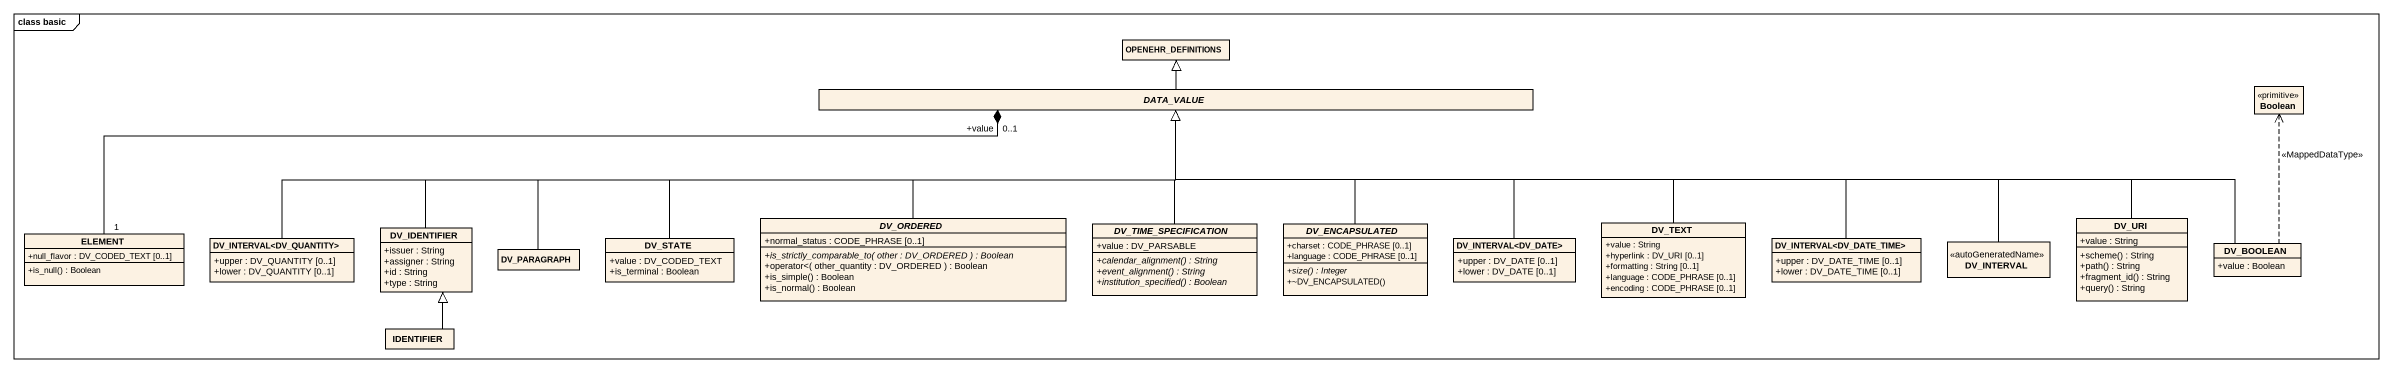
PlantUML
@startuml
mainframe class basic
hide circle
hide empty members
skinparam classAttributeIconSize 0
class OPENEHR_DEFINITIONS
abstract class DATA_VALUE
class Boolean <<primitive>>
abstract class DV_ORDERED {
  +normal_status : CODE_PHRASE [0..1]
  {abstract} +is_strictly_comparable_to( other : DV_ORDERED ) : Boolean
  +operator<( other_quantity : DV_ORDERED ) : Boolean
  +is_simple() : Boolean
  +is_normal() : Boolean
}
abstract class DV_TIME_SPECIFICATION {
  +value : DV_PARSABLE
  {abstract} +calendar_alignment() : String
  {abstract} +event_alignment() : String
  {abstract} +institution_specified() : Boolean
}
abstract class DV_ENCAPSULATED {
  +charset : CODE_PHRASE [0..1]
  +language : CODE_PHRASE [0..1]
  {abstract} +size() : Integer
  +~DV_ENCAPSULATED()
}
class DV_TEXT {
  +value : String
  +hyperlink : DV_URI [0..1]
  +formatting : String [0..1]
  +language : CODE_PHRASE [0..1]
  +encoding : CODE_PHRASE [0..1]
}
class DV_URI {
  +value : String
  +scheme() : String
  +path() : String
  +fragment_id() : String
  +query() : String
}
class ELEMENT {
  +null_flavor : DV_CODED_TEXT [0..1]
  +is_null() : Boolean
}
class "DV_INTERVAL<DV_QUANTITY>" as DV_INTERVAL_DV_QUANTITY {
  +upper : DV_QUANTITY [0..1]
  +lower : DV_QUANTITY [0..1]
}
class DV_IDENTIFIER {
  +issuer : String
  +assigner : String
  +id : String
  +type : String
}
class DV_PARAGRAPH
class DV_STATE {
  +value : DV_CODED_TEXT
  +is_terminal : Boolean
}
class "DV_INTERVAL<DV_DATE>" as DV_INTERVAL_DV_DATE {
  +upper : DV_DATE [0..1]
  +lower : DV_DATE [0..1]
}
class "DV_INTERVAL<DV_DATE_TIME>" as DV_INTERVAL_DV_DATE_TIME {
  +upper : DV_DATE_TIME [0..1]
  +lower : DV_DATE_TIME [0..1]
}
class DV_INTERVAL <<autoGeneratedName>>
class DV_BOOLEAN {
  +value : Boolean
}
class IDENTIFIER
DATA_VALUE -up-|> OPENEHR_DEFINITIONS
DV_ORDERED -up-|> DATA_VALUE
DV_TIME_SPECIFICATION -up-|> DATA_VALUE
DV_ENCAPSULATED -up-|> DATA_VALUE
DV_TEXT -left-|> DATA_VALUE
DV_URI -left-|> DATA_VALUE
ELEMENT "1" -right-* "+value\n0..1" DATA_VALUE
DV_INTERVAL_DV_QUANTITY -right-|> DATA_VALUE
DV_IDENTIFIER -right-|> DATA_VALUE
DV_PARAGRAPH -right-|> DATA_VALUE
DV_STATE -right-|> DATA_VALUE
DV_INTERVAL_DV_DATE -left-|> DATA_VALUE
DV_INTERVAL_DV_DATE_TIME -left-|> DATA_VALUE
DV_INTERVAL -left-|> DATA_VALUE
DV_BOOLEAN -left-|> DATA_VALUE
DV_BOOLEAN .up.> Boolean : <<MappedDataType>>
IDENTIFIER -up-|> DV_IDENTIFIER
@enduml
